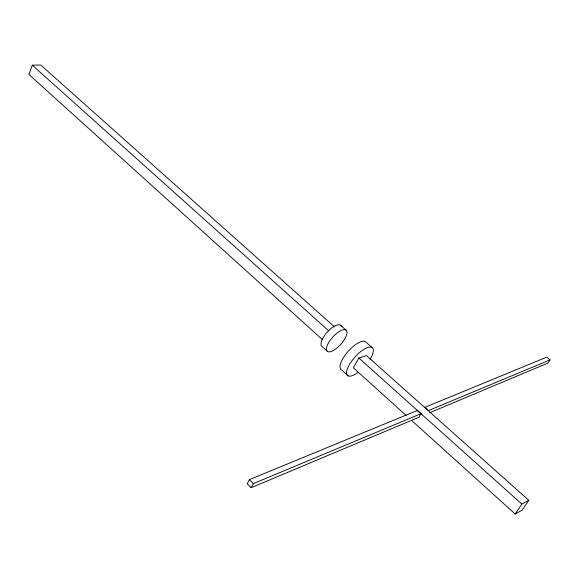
<?xml version="1.0" encoding="UTF-8"?>
<svg xmlns="http://www.w3.org/2000/svg" width="579" height="579" viewBox="0 0 579 579"><rect width="100%" height="100%" fill="white"/><g stroke="black" fill="none" stroke-linecap="round" stroke-linejoin="round"><path stroke-width="0.87" d="M334.459 326.86L40.711 65L32.294 65.188L28.95 74.496L322.156 339.41M249.383 479.658L247.175 483.74L251.141 487.706L418.834 417.285L420.998 413.696L417.336 410.46L249.383 479.658L253.356 483.617L420.998 413.696M251.141 487.706L253.356 483.617M411.524 420.361L515.158 514L522.099 510.142L528.815 500.321L366.464 355.578L358.842 357.996L353.356 367.795L406.176 415.527M550.05 359.877L428.54 410.554L424.892 407.348L546.699 357.163L550.05 359.877L547.995 363.047L429.705 412.718M515.158 514L521.896 504.114L528.815 500.321M371.841 347.364L365.255 341.538A18.564 6.825 -48.1 0 0 347.009 352.691A18.564 6.825 -48.1 0 0 341.704 369.995L348.189 375.901M340.51 325.224L346.025 330.117M32.294 65.188L328.771 330.855M358.842 357.996L521.896 504.114M327.482 351.446L322.025 346.495A14.106 5.464 -48.1 0 1 323.56 336.949A14.106 5.464 -48.1 0 1 334.669 326.006L337.072 324.993A14.106 5.464 -48.1 0 1 341.328 326.44M358.191 372.326A18.629 6.738 -48.1 0 1 347.226 369.185A18.629 6.738 -48.1 0 1 366.63 347.914A18.629 6.738 -48.1 0 1 370.039 359.342M333.345 350.505L330.964 351.554A14.142 5.414 -48.1 0 1 327.562 344.737A14.142 5.414 -48.1 0 1 340.206 330.935L342.602 329.907A14.142 5.414 -48.1 0 1 345.858 336.79A14.142 5.414 -48.1 0 1 333.345 350.505"/></g></svg>
